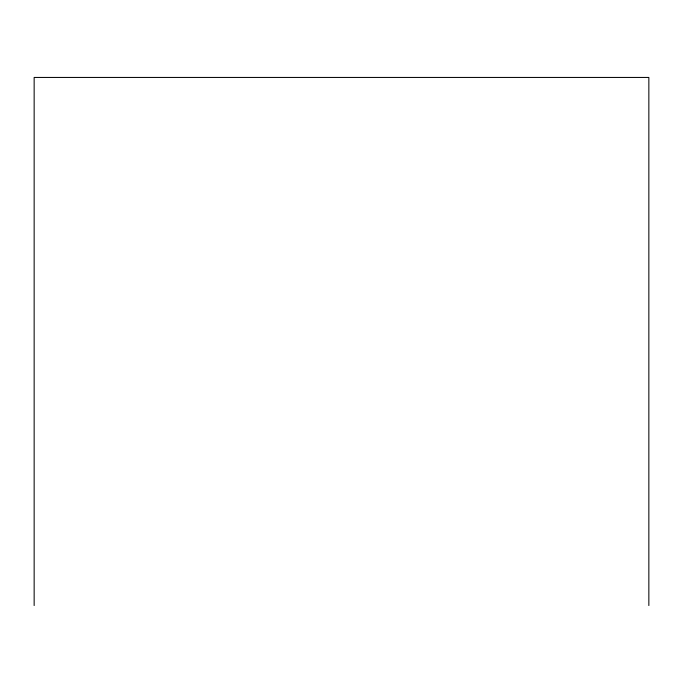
<?xml version="1.0" encoding="UTF-8"?>
<svg xmlns="http://www.w3.org/2000/svg" width="683" height="683" viewBox="0 0 683 683"><rect width="100%" height="100%" fill="white"/><g stroke="black" fill="none" stroke-linecap="round" stroke-linejoin="round"><path stroke-width="1.02" d="M648.85 605.556L648.85 77.444L34.15 77.444L34.15 605.556"/></g></svg>
